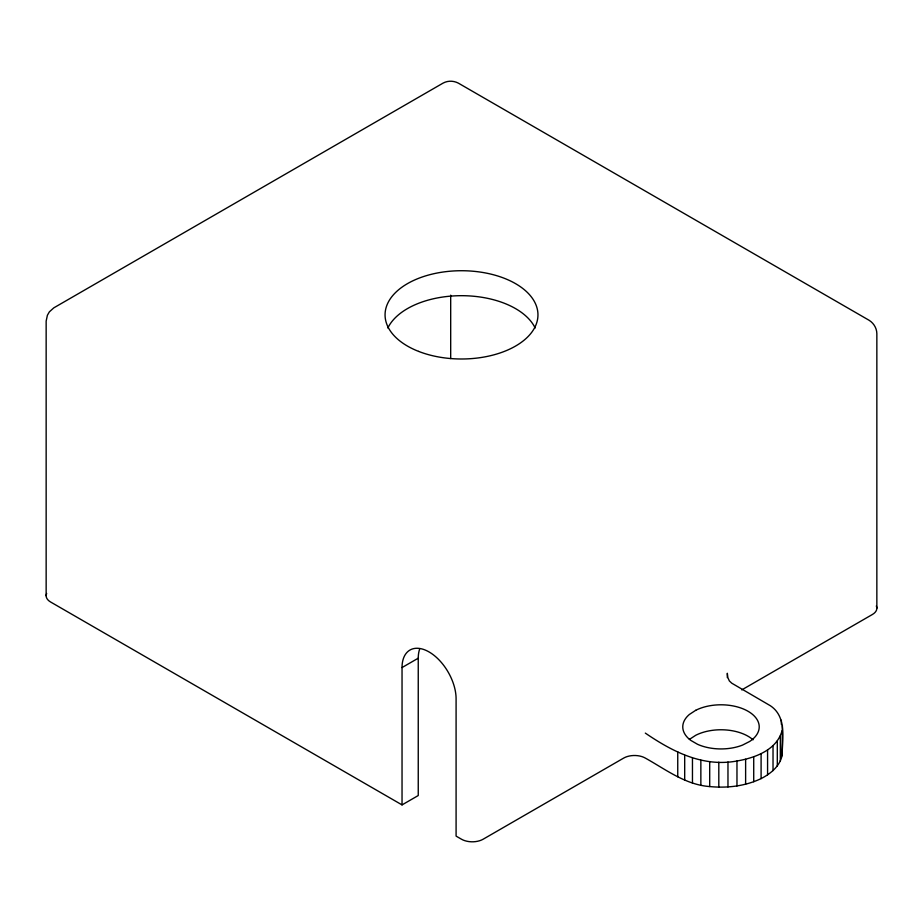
<?xml version="1.0" encoding="UTF-8"?>
<svg xmlns="http://www.w3.org/2000/svg" width="923" height="923" viewBox="0 0 923 923"><rect width="100%" height="100%" fill="white"/><g stroke="black" fill="none" stroke-linecap="round" stroke-linejoin="round"><path stroke-width="1.38" d="M727.324 677.574L727.324 673.271L727.832 677.551L729.355 680.932L731.766 683.193L770.44 705.783C787.019 716.963 782.404 738.758 782.035 755.741C779.623 766.448 770.44 773.843 761.094 778.608C745.196 786.2 727.116 788.265 709.706 786.558C685.501 784.815 665.737 769.424 645.315 758.083A15.287 8.826 0 0 0 623.683 758.083L483.121 839.226A15.287 8.826 0 0 1 461.5 839.226L456.089 836.111L456.089 698.769A38.224 22.071 60 0 0 429.068 651.95A38.224 22.071 60 0 0 402.036 667.56L402.036 804.902L418.246 795.534L418.246 658.191A38.224 22.071 60 0 1 419.573 649.319M782.035 755.741L782.381 725.478M645.315 733.104C672.775 751.807 702.899 767.325 736.969 761.002C754.829 757.91 776.693 750.145 782.035 730.774M689.377 739.427L695.723 735.285A38.224 22.071 0 0 1 753.064 739.819M402.036 667.56L418.246 658.191M741.757 689.908L872.373 614.499A15.287 8.826 0 0 0 876.331 605.973M402.036 804.902L50.627 602.015A15.287 8.826 0 0 1 46.669 593.489M876.85 608.257L876.85 333.584C876.735 328.173 873.746 323.223 869.201 320.339L458.339 83.128C453.562 80.636 447.793 80.52 443.04 83.128L53.799 307.855L49.369 311.847L47.396 315.274L46.15 321.1L46.15 595.773M781.354 720.228L781.354 724.382M780.327 735.966L780.327 760.933M777.304 740.961L777.304 765.928M773.024 745.634L773.024 770.613M767.578 749.891L767.578 774.87M761.094 753.641L761.094 778.608M753.722 756.779L753.722 781.746M745.622 759.248L745.622 784.215M736.969 761.002L736.969 785.969M727.97 761.983L727.97 786.95M718.809 762.179L718.809 787.146M709.706 761.59L709.706 786.558M700.857 760.217L700.857 785.185M692.458 758.106L692.458 783.073M684.693 755.291L684.693 780.258M677.747 751.841L677.747 776.808M450.689 295.175L450.689 358.562M387.845 328A76.459 44.142 0 0 1 461.5 295.683A76.459 44.142 0 0 1 535.155 328M695.723 710.306L689.377 714.46A38.224 22.071 0 0 0 690.796 740.396L697.569 744.307A38.224 22.071 0 0 0 742.484 745.115L749.672 741.457A38.224 22.071 0 0 0 748.034 711.264A38.224 22.071 0 0 0 695.723 710.306M418.65 351.409A76.459 44.142 0 0 0 537.763 318.008A76.459 44.142 0 0 0 428.099 275.158A76.459 44.142 0 0 0 418.65 351.409"/></g></svg>
